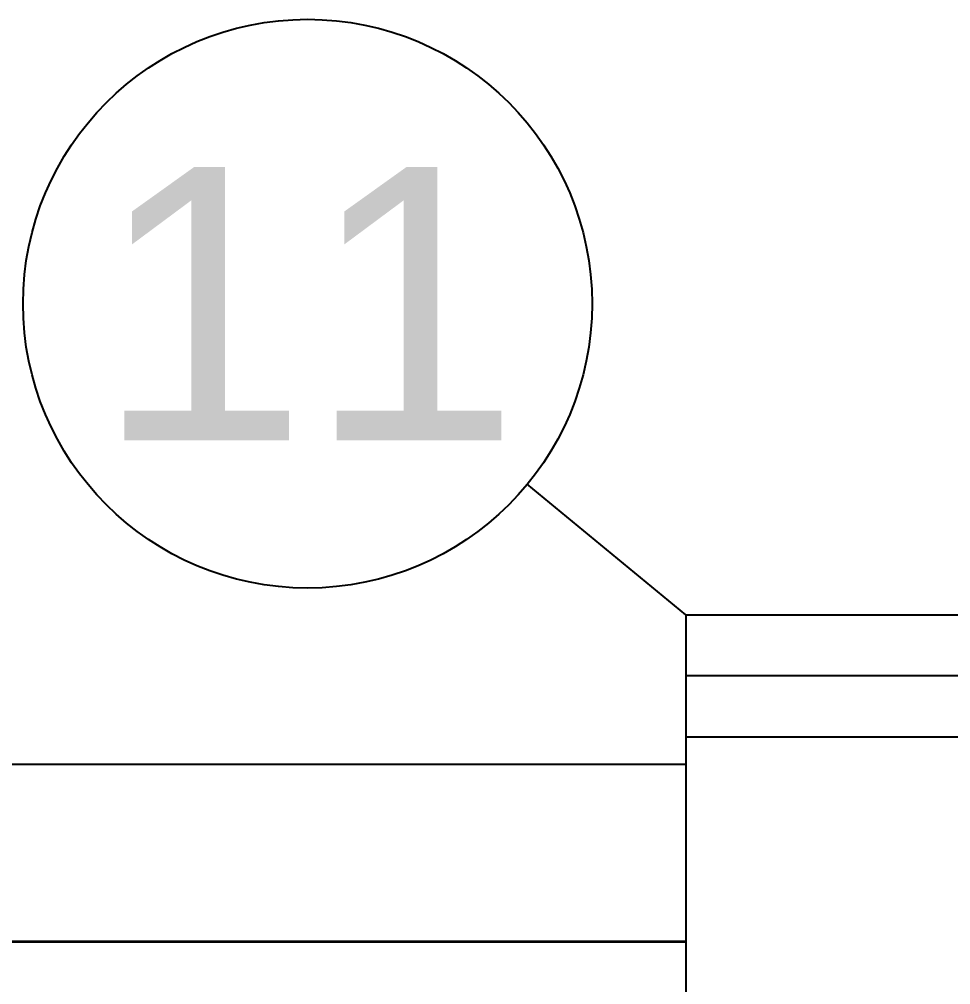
# Model space of a CAD drawing. Header units: inches. Extents: x -38 to 199, y -310 to 64.
# Drawn here: x 18.923 to 20.104, y 55.693 to 56.918 of the extents above; entities that cross this region are included whole.
import ezdxf
from ezdxf.enums import TextEntityAlignment as Align

# ---------------------------------------------------------------- set-up
doc = ezdxf.new("R2010")
doc.units = ezdxf.units.IN
doc.header["$MEASUREMENT"] = 0
doc.layers.add('FREE-TEXT', color=2, linetype='Continuous')
doc.layers.add('TEXT_TEST', color=7, linetype='Continuous', lineweight=35)
doc.styles.add('HELVLS', font='arial.ttf')

msp = doc.modelspace()

# ---------------------------------------------------------------- linework, layer by layer
at = {"color": 0}
for q in [(19.56753, 56.3282), (19.76873, 54.50713)]:
    msp.add_line((19.76873, 56.16276), q, dxfattribs=at)
at = {"color": 8}
msp.add_line((19.76873, 56.16276), (20.12876, 56.16276), dxfattribs=at)
for p, q in [((20.12876, 56.08506), (19.76873, 56.08506)), ((20.12876, 56.00737), (19.76873, 56.00737)), ((19.76873, 55.97292), (17.8358, 55.97292))]:
    msp.add_line(p, q)
at = {"layer": 'FREE-TEXT', "color": 0}
msp.add_circle((19.28886, 56.55734), 0.36078, dxfattribs=at)
at = {"layer": 'TEXT_TEST'}
msp.add_line((19.76873, 55.74792), (17.8358, 55.74792), dxfattribs=at)

# ---------------------------------------------------------------- texts
at = {"layer": 'FREE-TEXT', "color": 0, "style": 'HELVLS'}
msp.add_text('11', height=0.346581, dxfattribs=at).set_placement((19.28886, 56.55734), align=Align.MIDDLE)

doc.saveas('drawing.dxf')
